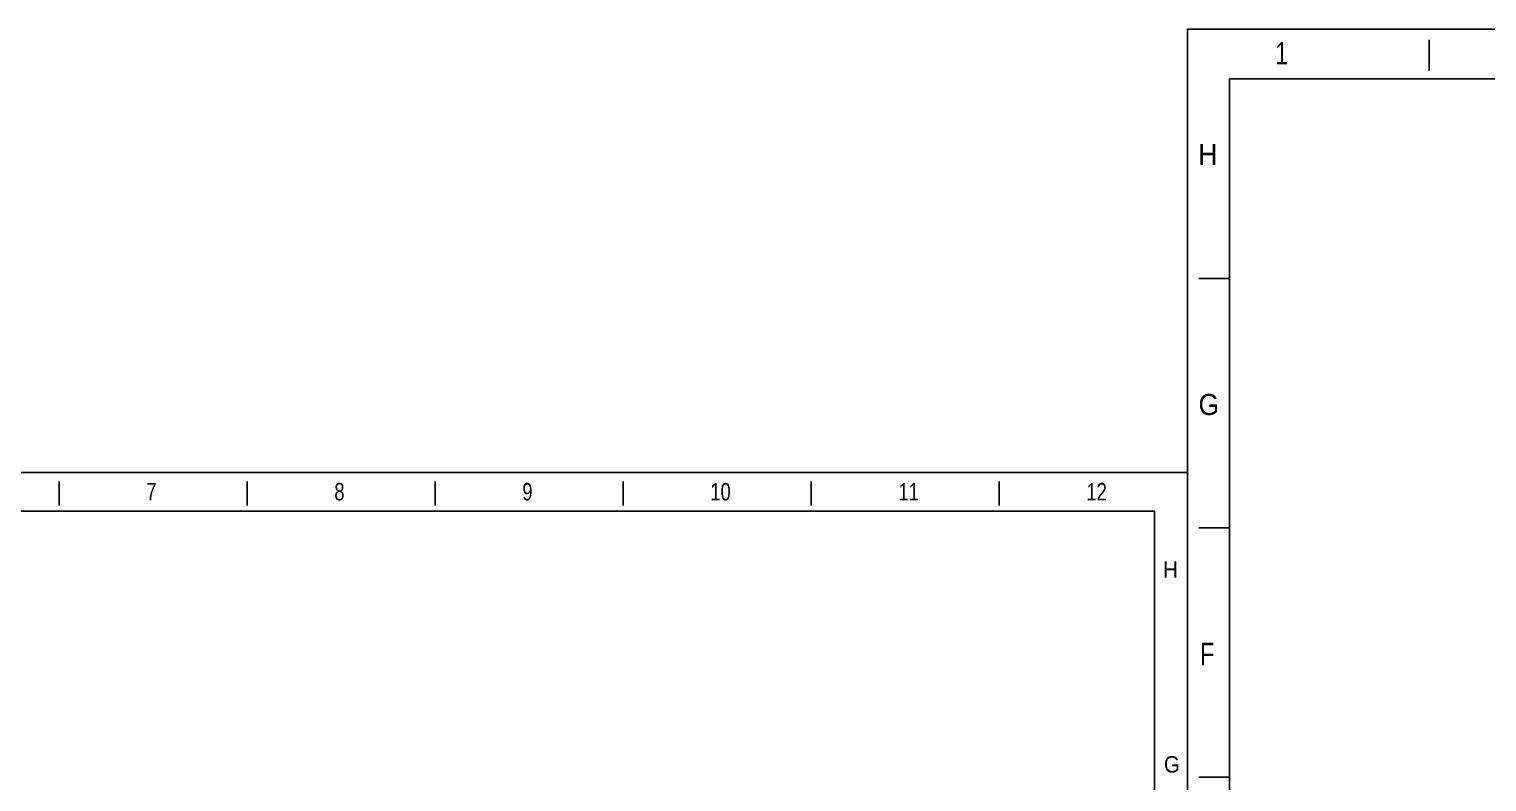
# Model space of a CAD drawing. Header units: millimetres. Extents: x 2185 to 26698, y 9658 to 17427.
# Drawn here: x 13080 to 13915, y 10370 to 10802 of the extents above; entities that cross this region are included whole.
import ezdxf

# ---------------------------------------------------------------- set-up
doc = ezdxf.new("R2010")
doc.units = ezdxf.units.MM
doc.styles.add('CKSTANDARD', font='arial.ttf')
doc.styles.add('Roamns', font='romans.shx')

# ---------------------------------------------------------------- blocks, each defined once
blk = doc.blocks.new('standard template')
for p, q in [((3074, 30739), (3074, 30336)), ((18933, 30728), (18933, 30325)), ((22104, 30728), (22104, 30325)), ((25276, 30728), (25276, 30325)), ((28448, 30728), (28448, 30325)), ((31619, 30728), (31619, 30325)), ((34791, 30728), (34791, 30325)), ((456, 27607), (54, 27607)), ((456, 24334), (54, 24334)), ((456, 21062), (54, 21062))]:
    blk.add_line(p, q)
blk.add_lwpolyline([(37963, 4700), (-97, 4700), (-97, 30879), (37963, 30879)], close=True)
at = {"color": 7}
blk.add_lwpolyline([(456, 6674), (456, 5964), (456, 5254), (456, 30226), (37409, 30226), (37409, 5254)], dxfattribs=at)
at = {"style": 'CKSTANDARD'}
for s, height, width, p in [('1', 295, 0.75, (1055, 30416)), ('7', 295, 0.75, (20403, 30408)), ('8', 295, 0.75, (23575, 30408)), ('9', 295, 0.75, (26746, 30408)), ('10', 294.8, 0.75, (29918, 30408)), ('11', 294.8, 0.75, (33090, 30408)), ('12', 294.8, 0.75, (36261, 30408)), ('H', 276, 0.9, (47, 29097)), ('H', 276, 0.9, (37555, 29102)), ('G', 276, 0.9, (50, 25816)), ('G', 276, 0.9, (37567, 25817)), ('F', 295, 0.75, (69, 22532))]:
    blk.add_text(s, height=height, dxfattribs=dict(at, width=width)).set_placement(p)
at = {"style": 'Roamns'}
for tag, p in [('PAGE_NAME', (27466, 7594)), ('PROJECT_NAME', (27466, 6884)), ('DRAWN_NAME', (27466, 6174)), ('VERSION', (34241, 6174)), ('SELECT_DATA', (27466, 5464)), ('PAGE_NUMBER', (34241, 5464))]:
    blk.add_attdef(tag, p, '', height=285, dxfattribs=at)

msp = doc.modelspace()

# ---------------------------------------------------------------- block references
at = {"transparency": 33554595}
for p, xscale, yscale, zscale in [((13747.71, 9452.718), 0.04369384563332881, 0.04369384563332881, 0.04369384563332881), ((12453.327, 9498.357), 0.03398410215925574, 0.03398410215925574, 0.03398410215925574)]:
    msp.add_blockref('standard template', p, dxfattribs=dict(at, xscale=xscale, yscale=yscale, zscale=zscale))

doc.saveas('drawing.dxf')
